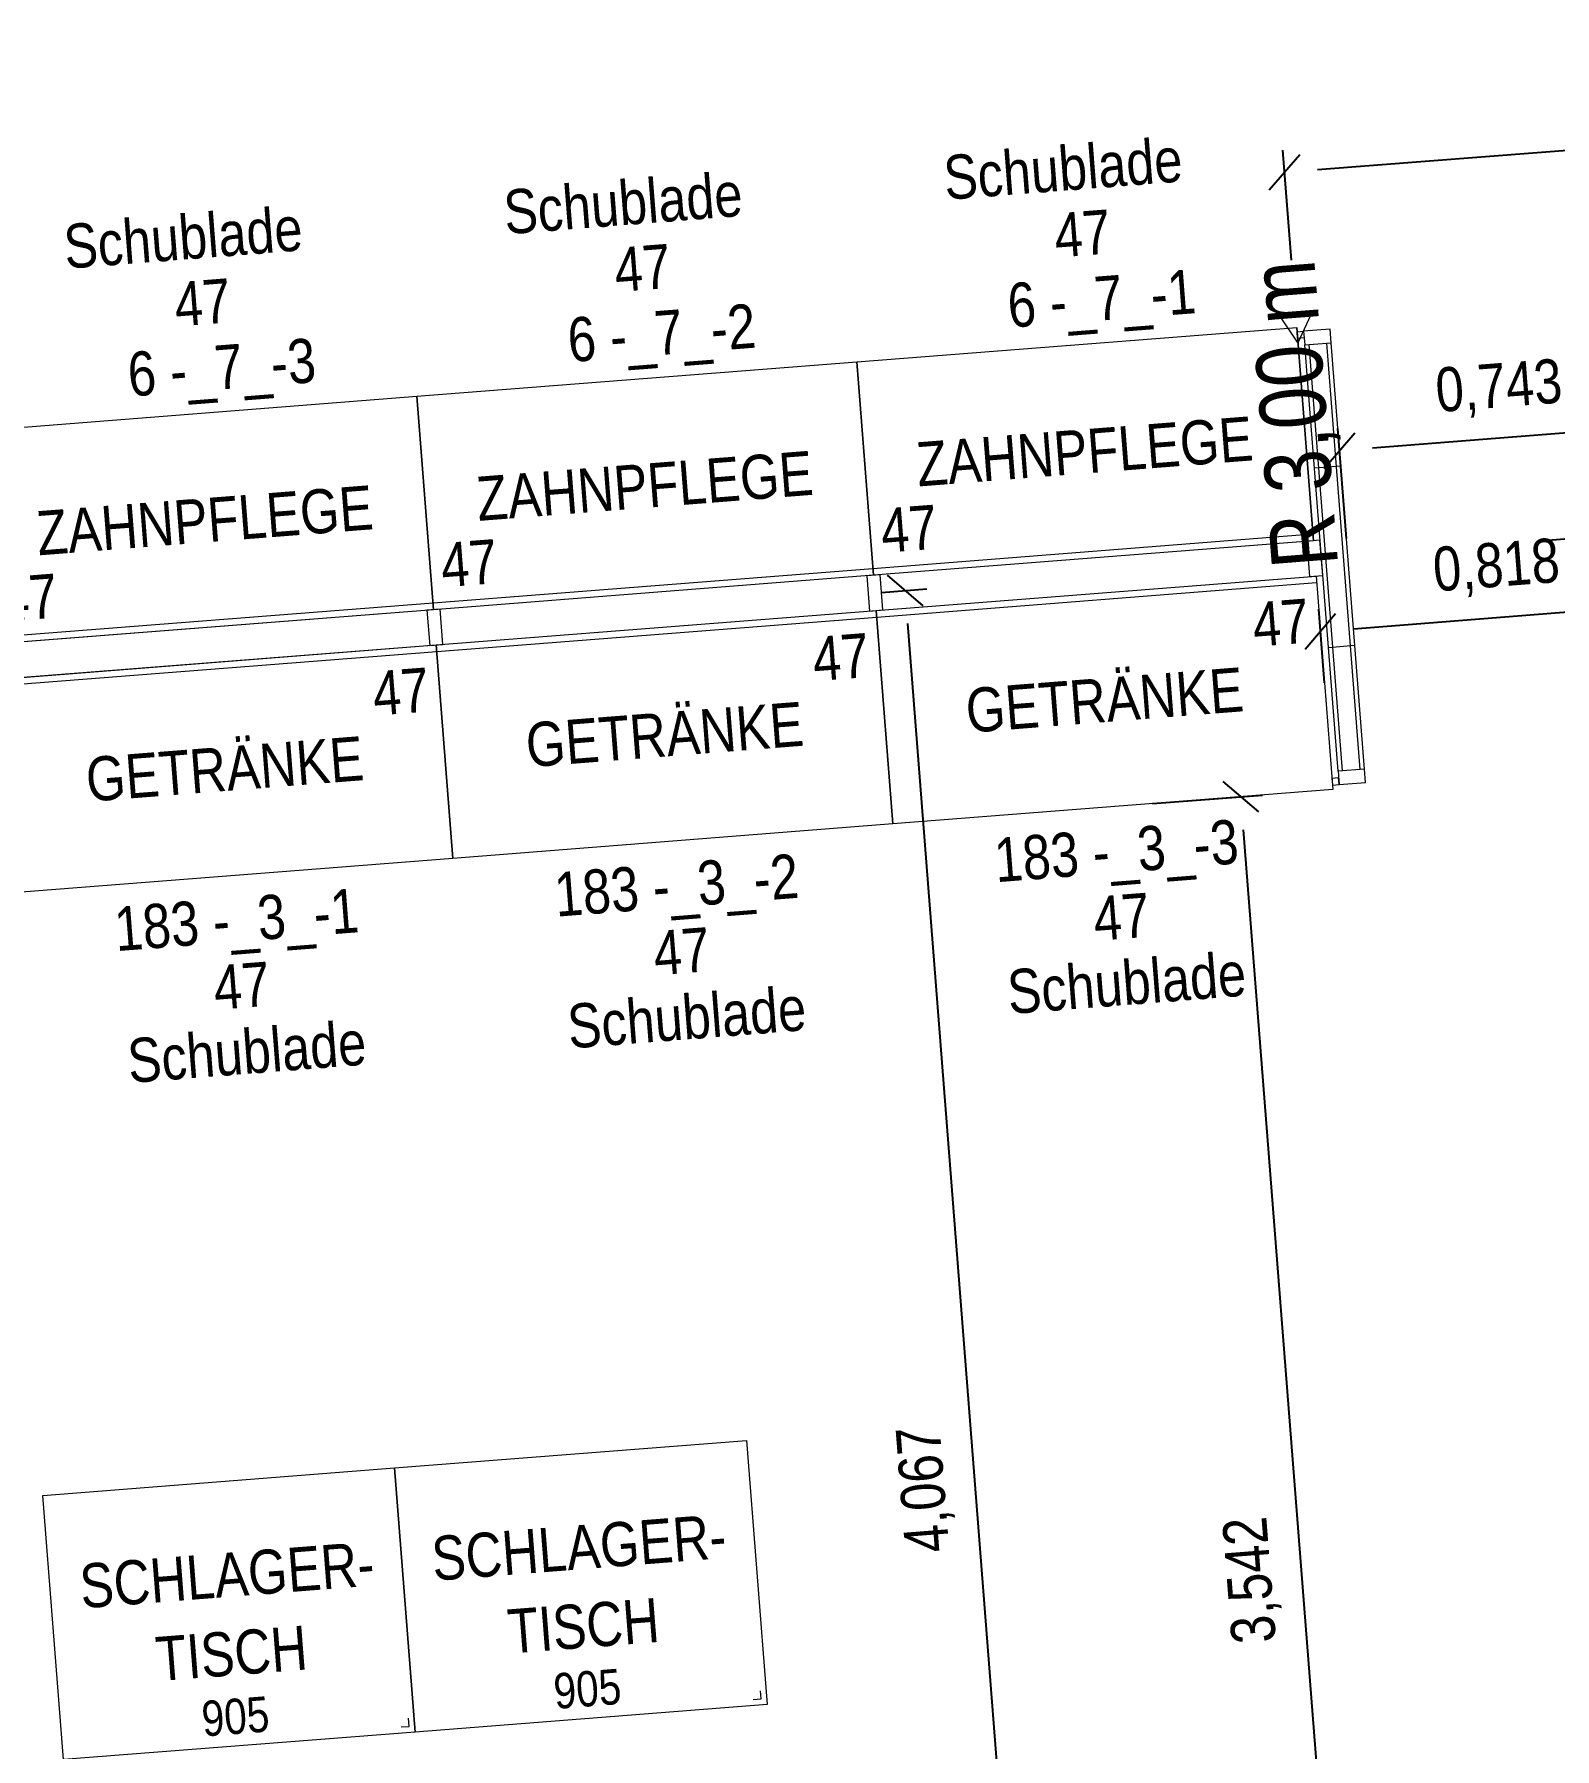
# Model space of a CAD drawing. Header units: millimetres. Extents: x 1954135 to 2038297, y 1349223 to 1397094.
# Drawn here: x 1995578 to 1999024, y 1377608 to 1381491 of the extents above; entities that cross this region are included whole.
import ezdxf
from ezdxf.enums import TextEntityAlignment as Align

# ---------------------------------------------------------------- set-up
doc = ezdxf.new("R2010")
doc.units = ezdxf.units.MM
doc.header["$MEASUREMENT"] = 0
doc.layers.get('Defpoints').update_dxf_attribs({"lineweight": 0})
for name, color, linetype, lineweight in [('01_Grundriss (Construction)', 7, 'Continuous', 0), ('10_Einrichtung', 7, 'Continuous', 0), ('10_Einrichtung (Construction)', 7, 'Continuous', 0), ('13_Ladenbau', 94, 'Continuous', 0), ('20_Sortimentierung', 7, 'Continuous', 0), ('21_Modulnummer', 7, 'Continuous', 0), ('TXT Schrift allgemein', 7, 'Continuous', 13)]:
    doc.layers.add(name, color=color, linetype=linetype, lineweight=lineweight)
doc.styles.add('Rossmann', font='ARIALN.TTF', dxfattribs={"height": 100})
doc.styles.add('Style-Arial Narrow', font='ARIALN.TTF')
doc.dimstyles.new('Rossmann', dxfattribs={"dimtxt": 100, "dimasz": 75, "dimexe": 50, "dimexo": 0.0625, "dimgap": 50, "dimtad": 1, "dimdec": 3, "dimlfac": 0.001, "dimzin": 3, "dimtxsty": 'Rossmann', "dimcen": 0, "dimadec": 3, "dimazin": 0, "dimtfac": 1, "dimtdec": 0, "dimtofl": 0, "dimtmove": 0, "dimatfit": 1, "dimfxl": 200, "dimfxlon": 1, "dimfrac": 2, "dimtolj": 1, "dimtzin": 3, "dimarcsym": 0})

# ---------------------------------------------------------------- blocks, each defined once
blk = doc.blocks.new('*U395')
at = {"layer": '10_Einrichtung', "color": 5, "linetype": 'Continuous', "lineweight": 0, "flags": 128}
blk.add_lwpolyline([(-400, 300), (400, 300), (400, -300), (-400, -300)], close=True, dxfattribs=at)
at = {"layer": '10_Einrichtung (Construction)', "color": 5, "linetype": 'Continuous', "lineweight": 0, "style": 'Style-Arial Narrow'}
for s, p in [('SCHLAGER-', (-331.8, 138.3)), ('TISCH', (-173.2, -39.5))]:
    blk.add_text(s, height=100, dxfattribs=at).set_placement(p, align=Align.TOP_LEFT)
blk = doc.blocks.new('Z_011')
at = {"layer": '10_Einrichtung', "color": 5, "linetype": 'Continuous', "lineweight": 0}
blk.add_blockref('*U395', (0, 6.3), dxfattribs=at)
at = {"layer": '10_Einrichtung', "color": 7, "linetype": 'Continuous', "lineweight": 0, "style": 'Rossmann'}
blk.add_text('905', height=80, dxfattribs=at).set_placement((-80.1, -186.3), align=Align.TOP_LEFT)
blk = doc.blocks.new('SchTi')
at = {"layer": '10_Einrichtung', "color": 7, "linetype": 'Continuous', "lineweight": 0, "flags": 128}
blk.add_lwpolyline([(368.7, -586), (387, -586), (387, -567.7)], dxfattribs=at)
at = {"layer": '10_Einrichtung', "color": 5, "linetype": 'Continuous', "lineweight": 0}
blk.add_blockref('Z_011', (0, -306.3), dxfattribs=at)
blk = doc.blocks.new('_Oblique-1')
at = {"color": 0, "linetype": 'ByBlock', "lineweight": -2}
blk.add_line((0.5, 0.5), (-0.5, -0.5), dxfattribs=at)
blk = doc.blocks.new('*D458')
at = {"layer": '10_Einrichtung', "color": 0, "linetype": 'ByBlock', "lineweight": -2, "transparency": 16777216}
for p, q in [((1998112.7, 1379748.5), (1998361.9, 1379768)), ((1998389, 1376217.3), (1998638.3, 1376236.8))]:
    blk.add_line(p, q, dxfattribs=at)
at = {"layer": '10_Einrichtung', "color": 0, "linetype": 'Continuous', "lineweight": -2, "transparency": 16777216}
blk.add_line((1998317.9, 1379689.4), (1998582.6, 1376307.7), dxfattribs=at)
at = {"layer": 'Defpoints', "color": 0, "linetype": 'Continuous', "lineweight": 0, "transparency": 16777216}
for p in [(1997904.6, 1379732.2), (1998588.4, 1376232.9), (1998184.9, 1376201.3)]:
    blk.add_point(p, dxfattribs=at)
at = {"layer": '10_Einrichtung', "color": 0, "linetype": 'Continuous', "lineweight": -2, "transparency": 16777216, "xscale": 75, "yscale": 75, "zscale": 75}
for p, rotation in [((1998312, 1379764.1), 94.47537400066304), ((1998588.4, 1376232.9), 274.4753740006631)]:
    blk.add_blockref('_Oblique-1', p, dxfattribs=dict(at, rotation=rotation))
at = {"layer": '10_Einrichtung', "color": 0, "linetype": 'Continuous', "lineweight": 0, "transparency": 16777216, "insert": (1998340.5, 1377989.9), "char_height": 100, "attachment_point": 5, "rotation": 94.4754, "style": 'Style-Arial Narrow'}
blk.add_mtext('\\A1;3,542', dxfattribs=at)
blk = doc.blocks.new('*U404')
at = {"layer": '10_Einrichtung', "color": 7, "lineweight": 0}
for p, q in [((-5, -484.4), (-5, 484.4)), ((5, -484.4), (5, 484.4)), ((45, -484.4), (45, 484.4)), ((55, -484.4), (55, 484.4)), ((55, 203.9), (-5, 203.9)), ((55, -203.9), (-5, -203.9))]:
    blk.add_line(p, q, dxfattribs=at)
at = {"layer": '10_Einrichtung', "color": 7, "lineweight": 0, "flags": 128}
for points in [[(-20, 515), (-5, 515), (-5, 500), (-20, 500)], [(55, 484.4), (55, 515), (-5, 515), (-5, 484.4)], [(-20, -515), (-5, -515), (-5, -500), (-20, -500)], [(55, -515), (55, -484.4), (-5, -484.4), (-5, -515)]]:
    blk.add_lwpolyline(points, close=True, dxfattribs=at)
at = {"layer": '10_Einrichtung (Construction)', "color": 7, "lineweight": 0}
blk.add_line((-5, 0), (-20, 0), dxfattribs=at)
blk = doc.blocks.new('K ohm')
at = {"layer": '10_Einrichtung', "color": 7, "lineweight": 0}
blk.add_blockref('*U404', (20, 0), dxfattribs=at)
blk = doc.blocks.new('*D571')
at = {"layer": '10_Einrichtung', "color": 0, "linetype": 'ByBlock', "lineweight": -2, "transparency": 16777216}
for p, q in [((1999292.2, 1380406.7), (1999272.7, 1380656)), ((1998551.8, 1380348.8), (1998532.3, 1380598))]:
    blk.add_line(p, q, dxfattribs=at)
at = {"layer": '10_Einrichtung', "color": 0, "linetype": 'Continuous', "lineweight": -2, "transparency": 16777216}
blk.add_line((1999201.8, 1380600.3), (1998611, 1380554), dxfattribs=at)
at = {"layer": 'Defpoints', "color": 0, "linetype": 'Continuous', "lineweight": 0, "transparency": 16777216}
for p in [(1998536.2, 1380548.2), (1999296, 1380358.2), (1998554.9, 1380309.7)]:
    blk.add_point(p, dxfattribs=at)
at = {"layer": '10_Einrichtung', "color": 0, "linetype": 'Continuous', "lineweight": -2, "transparency": 16777216, "xscale": 75, "yscale": 75, "zscale": 75}
for p, rotation in [((1999276.6, 1380606.1), 4.475374000662934), ((1998536.2, 1380548.2), 184.4753740006629)]:
    blk.add_blockref('_Oblique-1', p, dxfattribs=dict(at, rotation=rotation))
at = {"layer": '10_Einrichtung', "color": 0, "linetype": 'Continuous', "lineweight": 0, "transparency": 16777216, "insert": (1998897.8, 1380686.9), "char_height": 100, "attachment_point": 5, "rotation": 4.4754, "style": 'Style-Arial Narrow'}
blk.add_mtext('\\A1;0,743', dxfattribs=at)
blk = doc.blocks.new('*U747')
at = {"layer": '10_Einrichtung', "color": 7, "linetype": 'Continuous', "lineweight": 0}
blk.add_line((-500, 187.5), (500, 187.5), dxfattribs=at)
at = {"layer": '10_Einrichtung', "color": 7, "linetype": 'Continuous', "lineweight": 0, "flags": 128}
for points in [[(-485, 282.5), (-515, 282.5), (-515, 202.5), (-485, 202.5)], [(515, 282.5), (485, 282.5), (485, 202.5), (515, 202.5)], [(-500, 202.5), (500, 202.5), (500, -282.5), (-500, -282.5)]]:
    blk.add_lwpolyline(points, close=True, dxfattribs=at)
at = {"layer": '10_Einrichtung (Construction)', "color": 3, "linetype": 'Continuous', "lineweight": 0}
for p, q in [((-500, 202.5), (-500, -282.5)), ((500, 202.5), (500, -282.5))]:
    blk.add_line(p, q, dxfattribs=at)
at = {"layer": '10_Einrichtung (Construction)', "color": 5, "linetype": 'Continuous', "lineweight": 0}
blk.add_line((-500, 202.5), (500, 202.5), dxfattribs=at)
at = {"layer": '10_Einrichtung', "color": 7, "linetype": 'Continuous', "lineweight": 0, "style": 'Rossmann'}
blk.add_text('47', height=100, rotation=180, dxfattribs=at).set_placement((411.7, 103.6), align=Align.MIDDLE_CENTER)
blk = doc.blocks.new('R1 47_22')
at = {"layer": '10_Einrichtung', "color": 7, "linetype": 'Continuous', "lineweight": 0}
blk.add_blockref('*U747', (500, -242.5), dxfattribs=at)
blk = doc.blocks.new('I1 47_22')
at = {"layer": '10_Einrichtung', "color": 7, "linetype": 'Continuous', "lineweight": 0}
blk.add_blockref('R1 47_22', (0, 0), dxfattribs=at)
at = {"layer": '20_Sortimentierung', "color": 7, "linetype": 'Continuous', "lineweight": 0, "style": 'Style-Arial Narrow'}
blk.add_attdef('I1 47_22_0', text='', height=100, rotation=180, dxfattribs=at).set_placement((501.1, -282.5), align=Align.MIDDLE_CENTER)
at = {"layer": '21_Modulnummer', "color": 7, "linetype": 'Continuous', "lineweight": 0, "insert": (435.8, -675), "char_height": 100, "attachment_point": 2, "rotation": 180, "line_spacing_factor": 0.6, "style": 'Style-Arial Narrow'}
blk.add_mtext('6 -_7_-3', dxfattribs=at)
at = {"layer": '21_Modulnummer', "color": 251, "linetype": 'Continuous', "lineweight": 0, "style": 'Style-Arial Narrow'}
blk.add_attdef('I1 47_22_0', text='', height=100, rotation=180, dxfattribs=at).set_placement((467.6, -825), align=Align.TOP_CENTER)
at = {"layer": '21_Modulnummer', "color": 5, "linetype": 'Continuous', "lineweight": 0, "style": 'Style-Arial Narrow'}
blk.add_attdef('I1 47_22_0', text='', height=100, rotation=180, dxfattribs=at).set_placement((500, -975), align=Align.TOP_CENTER)
blk = doc.blocks.new('*U750')
at = {"layer": '10_Einrichtung', "color": 7, "linetype": 'Continuous', "lineweight": 0}
blk.add_line((-500, 187.5), (500, 187.5), dxfattribs=at)
at = {"layer": '10_Einrichtung', "color": 7, "linetype": 'Continuous', "lineweight": 0, "flags": 128}
for points in [[(-485, 282.5), (-515, 282.5), (-515, 202.5), (-485, 202.5)], [(515, 282.5), (485, 282.5), (485, 202.5), (515, 202.5)], [(-500, 202.5), (500, 202.5), (500, -282.5), (-500, -282.5)]]:
    blk.add_lwpolyline(points, close=True, dxfattribs=at)
at = {"layer": '10_Einrichtung (Construction)', "color": 3, "linetype": 'Continuous', "lineweight": 0}
for p, q in [((-500, 202.5), (-500, -282.5)), ((500, 202.5), (500, -282.5))]:
    blk.add_line(p, q, dxfattribs=at)
at = {"layer": '10_Einrichtung (Construction)', "color": 5, "linetype": 'Continuous', "lineweight": 0}
blk.add_line((-500, 202.5), (500, 202.5), dxfattribs=at)
at = {"layer": '10_Einrichtung', "color": 7, "linetype": 'Continuous', "lineweight": 0, "style": 'Rossmann'}
blk.add_text('47', height=100, rotation=180, dxfattribs=at).set_placement((411.7, 103.6), align=Align.MIDDLE_CENTER)
blk = doc.blocks.new('R1 47_23')
at = {"layer": '10_Einrichtung', "color": 7, "linetype": 'Continuous', "lineweight": 0}
blk.add_blockref('*U750', (500, -242.5), dxfattribs=at)
blk = doc.blocks.new('I1 47_23')
at = {"layer": '10_Einrichtung', "color": 7, "linetype": 'Continuous', "lineweight": 0}
blk.add_blockref('R1 47_23', (0, 0), dxfattribs=at)
at = {"layer": '20_Sortimentierung', "color": 7, "linetype": 'Continuous', "lineweight": 0, "style": 'Style-Arial Narrow'}
blk.add_attdef('I1 47_23_0', text='', height=100, rotation=180, dxfattribs=at).set_placement((501.1, -282.5), align=Align.MIDDLE_CENTER)
at = {"layer": '21_Modulnummer', "color": 7, "linetype": 'Continuous', "lineweight": 0, "insert": (435.8, -675), "char_height": 100, "attachment_point": 2, "rotation": 180, "line_spacing_factor": 0.6, "style": 'Style-Arial Narrow'}
blk.add_mtext('6 -_7_-2', dxfattribs=at)
at = {"layer": '21_Modulnummer', "color": 251, "linetype": 'Continuous', "lineweight": 0, "style": 'Style-Arial Narrow'}
blk.add_attdef('I1 47_23_0', text='', height=100, rotation=180, dxfattribs=at).set_placement((467.6, -825), align=Align.TOP_CENTER)
at = {"layer": '21_Modulnummer', "color": 5, "linetype": 'Continuous', "lineweight": 0, "style": 'Style-Arial Narrow'}
blk.add_attdef('I1 47_23_0', text='', height=100, rotation=180, dxfattribs=at).set_placement((500, -975), align=Align.TOP_CENTER)
blk = doc.blocks.new('*U753')
at = {"layer": '10_Einrichtung', "color": 7, "linetype": 'Continuous', "lineweight": 0}
blk.add_line((-500, 187.5), (500, 187.5), dxfattribs=at)
at = {"layer": '10_Einrichtung', "color": 7, "linetype": 'Continuous', "lineweight": 0, "flags": 128}
for points in [[(-485, 282.5), (-515, 282.5), (-515, 202.5), (-485, 202.5)], [(515, 282.5), (485, 282.5), (485, 202.5), (515, 202.5)], [(-500, 202.5), (500, 202.5), (500, -282.5), (-500, -282.5)]]:
    blk.add_lwpolyline(points, close=True, dxfattribs=at)
at = {"layer": '10_Einrichtung (Construction)', "color": 3, "linetype": 'Continuous', "lineweight": 0}
for p, q in [((-500, 202.5), (-500, -282.5)), ((500, 202.5), (500, -282.5))]:
    blk.add_line(p, q, dxfattribs=at)
at = {"layer": '10_Einrichtung (Construction)', "color": 5, "linetype": 'Continuous', "lineweight": 0}
blk.add_line((-500, 202.5), (500, 202.5), dxfattribs=at)
at = {"layer": '10_Einrichtung', "color": 7, "linetype": 'Continuous', "lineweight": 0, "style": 'Rossmann'}
blk.add_text('47', height=100, rotation=180, dxfattribs=at).set_placement((411.7, 103.6), align=Align.MIDDLE_CENTER)
blk = doc.blocks.new('R1 47_24')
at = {"layer": '10_Einrichtung', "color": 7, "linetype": 'Continuous', "lineweight": 0}
blk.add_blockref('*U753', (500, -242.5), dxfattribs=at)
blk = doc.blocks.new('I1 47_24')
at = {"layer": '10_Einrichtung', "color": 7, "linetype": 'Continuous', "lineweight": 0}
blk.add_blockref('R1 47_24', (0, 0), dxfattribs=at)
at = {"layer": '20_Sortimentierung', "color": 7, "linetype": 'Continuous', "lineweight": 0, "style": 'Style-Arial Narrow'}
blk.add_attdef('I1 47_24_0', text='', height=100, rotation=180, dxfattribs=at).set_placement((501.1, -282.5), align=Align.MIDDLE_CENTER)
at = {"layer": '21_Modulnummer', "color": 7, "linetype": 'Continuous', "lineweight": 0, "insert": (435.8, -675), "char_height": 100, "attachment_point": 2, "rotation": 180, "line_spacing_factor": 0.6, "style": 'Style-Arial Narrow'}
blk.add_mtext('6 -_7_-1', dxfattribs=at)
at = {"layer": '21_Modulnummer', "color": 251, "linetype": 'Continuous', "lineweight": 0, "style": 'Style-Arial Narrow'}
blk.add_attdef('I1 47_24_0', text='', height=100, rotation=180, dxfattribs=at).set_placement((467.6, -825), align=Align.TOP_CENTER)
at = {"layer": '21_Modulnummer', "color": 5, "linetype": 'Continuous', "lineweight": 0, "style": 'Style-Arial Narrow'}
blk.add_attdef('I1 47_24_0', text='', height=100, rotation=180, dxfattribs=at).set_placement((500, -975), align=Align.TOP_CENTER)
blk = doc.blocks.new('*U756')
at = {"layer": '10_Einrichtung', "color": 7, "linetype": 'Continuous', "lineweight": 0}
blk.add_line((-500, 187.5), (500, 187.5), dxfattribs=at)
at = {"layer": '10_Einrichtung', "color": 7, "linetype": 'Continuous', "lineweight": 0, "flags": 128}
for points in [[(-485, 282.5), (-515, 282.5), (-515, 202.5), (-485, 202.5)], [(515, 282.5), (485, 282.5), (485, 202.5), (515, 202.5)], [(-500, 202.5), (500, 202.5), (500, -282.5), (-500, -282.5)]]:
    blk.add_lwpolyline(points, close=True, dxfattribs=at)
at = {"layer": '10_Einrichtung (Construction)', "color": 3, "linetype": 'Continuous', "lineweight": 0}
for p, q in [((-500, 202.5), (-500, -282.5)), ((500, 202.5), (500, -282.5))]:
    blk.add_line(p, q, dxfattribs=at)
at = {"layer": '10_Einrichtung (Construction)', "color": 5, "linetype": 'Continuous', "lineweight": 0}
blk.add_line((-500, 202.5), (500, 202.5), dxfattribs=at)
at = {"layer": '10_Einrichtung', "color": 7, "linetype": 'Continuous', "lineweight": 0, "style": 'Rossmann'}
blk.add_text('47', height=100, dxfattribs=at).set_placement((411.7, 103.6), align=Align.MIDDLE_CENTER)
blk = doc.blocks.new('R1 47_25')
at = {"layer": '10_Einrichtung', "color": 7, "linetype": 'Continuous', "lineweight": 0}
blk.add_blockref('*U756', (500, -242.5), dxfattribs=at)
blk = doc.blocks.new('I1 47_25')
at = {"layer": '10_Einrichtung', "color": 7, "linetype": 'Continuous', "lineweight": 0}
blk.add_blockref('R1 47_25', (0, 0), dxfattribs=at)
at = {"layer": '20_Sortimentierung', "color": 7, "linetype": 'Continuous', "lineweight": 0, "style": 'Style-Arial Narrow'}
blk.add_attdef('I1 47_25_0', text='', height=100, dxfattribs=at).set_placement((500, -282.5), align=Align.MIDDLE_CENTER)
at = {"layer": '21_Modulnummer', "color": 7, "linetype": 'Continuous', "lineweight": 0, "insert": (500, -575), "char_height": 100, "attachment_point": 2, "line_spacing_factor": 0.6, "style": 'Style-Arial Narrow'}
blk.add_mtext('183 -_3_-3', dxfattribs=at)
at = {"layer": '21_Modulnummer', "color": 251, "linetype": 'Continuous', "lineweight": 0, "style": 'Style-Arial Narrow'}
blk.add_attdef('I1 47_25_0', text='', height=100, dxfattribs=at).set_placement((500, -725), align=Align.TOP_CENTER)
at = {"layer": '21_Modulnummer', "color": 5, "linetype": 'Continuous', "lineweight": 0, "style": 'Style-Arial Narrow'}
blk.add_attdef('I1 47_25_0', text='', height=100, dxfattribs=at).set_placement((500, -875), align=Align.TOP_CENTER)
blk = doc.blocks.new('*U759')
at = {"layer": '10_Einrichtung', "color": 7, "linetype": 'Continuous', "lineweight": 0}
blk.add_line((-500, 187.5), (500, 187.5), dxfattribs=at)
at = {"layer": '10_Einrichtung', "color": 7, "linetype": 'Continuous', "lineweight": 0, "flags": 128}
for points in [[(-485, 282.5), (-515, 282.5), (-515, 202.5), (-485, 202.5)], [(515, 282.5), (485, 282.5), (485, 202.5), (515, 202.5)], [(-500, 202.5), (500, 202.5), (500, -282.5), (-500, -282.5)]]:
    blk.add_lwpolyline(points, close=True, dxfattribs=at)
at = {"layer": '10_Einrichtung (Construction)', "color": 3, "linetype": 'Continuous', "lineweight": 0}
for p, q in [((-500, 202.5), (-500, -282.5)), ((500, 202.5), (500, -282.5))]:
    blk.add_line(p, q, dxfattribs=at)
at = {"layer": '10_Einrichtung (Construction)', "color": 5, "linetype": 'Continuous', "lineweight": 0}
blk.add_line((-500, 202.5), (500, 202.5), dxfattribs=at)
at = {"layer": '10_Einrichtung', "color": 7, "linetype": 'Continuous', "lineweight": 0, "style": 'Rossmann'}
blk.add_text('47', height=100, dxfattribs=at).set_placement((411.7, 103.6), align=Align.MIDDLE_CENTER)
blk = doc.blocks.new('R1 47_26')
at = {"layer": '10_Einrichtung', "color": 7, "linetype": 'Continuous', "lineweight": 0}
blk.add_blockref('*U759', (500, -242.5), dxfattribs=at)
blk = doc.blocks.new('I1 47_26')
at = {"layer": '10_Einrichtung', "color": 7, "linetype": 'Continuous', "lineweight": 0}
blk.add_blockref('R1 47_26', (0, 0), dxfattribs=at)
at = {"layer": '20_Sortimentierung', "color": 7, "linetype": 'Continuous', "lineweight": 0, "style": 'Style-Arial Narrow'}
blk.add_attdef('I1 47_26_0', text='', height=100, dxfattribs=at).set_placement((500, -282.5), align=Align.MIDDLE_CENTER)
at = {"layer": '21_Modulnummer', "color": 7, "linetype": 'Continuous', "lineweight": 0, "insert": (500, -575), "char_height": 100, "attachment_point": 2, "line_spacing_factor": 0.6, "style": 'Style-Arial Narrow'}
blk.add_mtext('183 -_3_-2', dxfattribs=at)
at = {"layer": '21_Modulnummer', "color": 251, "linetype": 'Continuous', "lineweight": 0, "style": 'Style-Arial Narrow'}
blk.add_attdef('I1 47_26_0', text='', height=100, dxfattribs=at).set_placement((500, -725), align=Align.TOP_CENTER)
at = {"layer": '21_Modulnummer', "color": 5, "linetype": 'Continuous', "lineweight": 0, "style": 'Style-Arial Narrow'}
blk.add_attdef('I1 47_26_0', text='', height=100, dxfattribs=at).set_placement((500, -875), align=Align.TOP_CENTER)
blk = doc.blocks.new('*U762')
at = {"layer": '10_Einrichtung', "color": 7, "linetype": 'Continuous', "lineweight": 0}
blk.add_line((-500, 187.5), (500, 187.5), dxfattribs=at)
at = {"layer": '10_Einrichtung', "color": 7, "linetype": 'Continuous', "lineweight": 0, "flags": 128}
for points in [[(-485, 282.5), (-515, 282.5), (-515, 202.5), (-485, 202.5)], [(515, 282.5), (485, 282.5), (485, 202.5), (515, 202.5)], [(-500, 202.5), (500, 202.5), (500, -282.5), (-500, -282.5)]]:
    blk.add_lwpolyline(points, close=True, dxfattribs=at)
at = {"layer": '10_Einrichtung (Construction)', "color": 3, "linetype": 'Continuous', "lineweight": 0}
for p, q in [((-500, 202.5), (-500, -282.5)), ((500, 202.5), (500, -282.5))]:
    blk.add_line(p, q, dxfattribs=at)
at = {"layer": '10_Einrichtung (Construction)', "color": 5, "linetype": 'Continuous', "lineweight": 0}
blk.add_line((-500, 202.5), (500, 202.5), dxfattribs=at)
at = {"layer": '10_Einrichtung', "color": 7, "linetype": 'Continuous', "lineweight": 0, "style": 'Rossmann'}
blk.add_text('47', height=100, dxfattribs=at).set_placement((411.7, 103.6), align=Align.MIDDLE_CENTER)
blk = doc.blocks.new('R1 47_27')
at = {"layer": '10_Einrichtung', "color": 7, "linetype": 'Continuous', "lineweight": 0}
blk.add_blockref('*U762', (500, -242.5), dxfattribs=at)
blk = doc.blocks.new('I1 47_27')
at = {"layer": '10_Einrichtung', "color": 7, "linetype": 'Continuous', "lineweight": 0}
blk.add_blockref('R1 47_27', (0, 0), dxfattribs=at)
at = {"layer": '20_Sortimentierung', "color": 7, "linetype": 'Continuous', "lineweight": 0, "style": 'Style-Arial Narrow'}
blk.add_attdef('I1 47_27_0', text='', height=100, dxfattribs=at).set_placement((500, -282.5), align=Align.MIDDLE_CENTER)
at = {"layer": '21_Modulnummer', "color": 7, "linetype": 'Continuous', "lineweight": 0, "insert": (500, -575), "char_height": 100, "attachment_point": 2, "line_spacing_factor": 0.6, "style": 'Style-Arial Narrow'}
blk.add_mtext('183 -_3_-1', dxfattribs=at)
at = {"layer": '21_Modulnummer', "color": 251, "linetype": 'Continuous', "lineweight": 0, "style": 'Style-Arial Narrow'}
blk.add_attdef('I1 47_27_0', text='', height=100, dxfattribs=at).set_placement((500, -725), align=Align.TOP_CENTER)
at = {"layer": '21_Modulnummer', "color": 5, "linetype": 'Continuous', "lineweight": 0, "style": 'Style-Arial Narrow'}
blk.add_attdef('I1 47_27_0', text='', height=100, dxfattribs=at).set_placement((500, -875), align=Align.TOP_CENTER)
blk = doc.blocks.new('Z_Kennzeichen Endständer')
at = {"layer": '10_Einrichtung', "color": 3, "linetype": 'Continuous', "lineweight": 0, "flags": 128}
blk.add_lwpolyline([(0, 36.2), (-34.7, -26.8), (35.1, -26.8)], close=True, dxfattribs=at)
blk = doc.blocks.new('End 160_47')
at = {"layer": '10_Einrichtung', "color": 3, "linetype": 'Continuous', "lineweight": 0, "flags": 128}
blk.add_lwpolyline([(-30.1, 295.9), (-60.1, 295.9), (-60.1, 215.9), (-30.1, 215.9)], close=True, dxfattribs=at)
at = {"layer": '10_Einrichtung (Construction)', "color": 3, "linetype": 'Continuous', "lineweight": 0}
blk.add_line((-45.1, 215.9), (-45.1, -269.1), dxfattribs=at)
at = {"layer": '10_Einrichtung', "color": 3, "lineweight": 0}
blk.add_blockref('Z_Kennzeichen Endständer', (-45.1, -269.1), dxfattribs=at)
blk = doc.blocks.new('End 160_47a')
at = {"layer": '10_Einrichtung', "color": 3, "linetype": 'Continuous', "lineweight": 0}
blk.add_blockref('End 160_47', (45.1, -255.9), dxfattribs=at)
blk = doc.blocks.new('*D1471')
at = {"layer": '13_Ladenbau', "color": 0, "linetype": 'ByBlock', "lineweight": -2, "transparency": 16777216}
for p, q in [((1999296, 1380358.2), (1999312, 1380152.9)), ((1998502.1, 1380022.3), (1998489.1, 1380188.8))]:
    blk.add_line(p, q, dxfattribs=at)
at = {"layer": '13_Ladenbau', "color": 94, "linetype": 'Continuous', "lineweight": -2, "transparency": 16777216}
blk.add_line((1998567.8, 1380144.8), (1999233.4, 1380196.9), dxfattribs=at)
at = {"layer": 'Defpoints', "color": 0, "linetype": 'Continuous', "lineweight": 0, "transparency": 16777216}
for p in [(1999296, 1380358.2), (1999308.1, 1380202.8), (1998502.1, 1380022.3)]:
    blk.add_point(p, dxfattribs=at)
at = {"layer": '13_Ladenbau', "color": 94, "linetype": 'Continuous', "lineweight": -2, "transparency": 16777216, "xscale": 75, "yscale": 75, "zscale": 75}
for p, rotation in [((1999308.1, 1380202.8), 4.475374000659015), ((1998493, 1380139), 184.475374000659)]:
    blk.add_blockref('_Oblique-1', p, dxfattribs=dict(at, rotation=rotation))
at = {"layer": '13_Ladenbau', "color": 0, "linetype": 'Continuous', "lineweight": 0, "transparency": 16777216, "insert": (1998892, 1380280.6), "char_height": 100, "attachment_point": 5, "rotation": 4.4754, "style": 'Style-Arial Narrow'}
blk.add_mtext('\\A1;0,818', dxfattribs=at)
blk = doc.blocks.new('*D1473')
at = {"layer": '13_Ladenbau', "color": 0, "linetype": 'ByBlock', "lineweight": -2, "transparency": 16777216}
for p, q in [((2001593.6, 1381227.2), (2001574.1, 1381476.5)), ((1998427.2, 1380979.4), (1998407.7, 1381228.7))]:
    blk.add_line(p, q, dxfattribs=at)
at = {"layer": '13_Ladenbau', "color": 94, "linetype": 'Continuous', "lineweight": -2, "transparency": 16777216}
blk.add_line((1998486.4, 1381184.7), (2001503.2, 1381420.8), dxfattribs=at)
at = {"layer": 'Defpoints', "color": 0, "linetype": 'Continuous', "lineweight": 0, "transparency": 16777216}
for p in [(2001578, 1381426.6), (2001623.2, 1380849.2), (1998458.1, 1380585.5)]:
    blk.add_point(p, dxfattribs=at)
at = {"layer": '13_Ladenbau', "color": 94, "linetype": 'Continuous', "lineweight": -2, "transparency": 16777216, "xscale": 75, "yscale": 75, "zscale": 75}
for p, rotation in [((2001578, 1381426.6), 4.475374000659015), ((1998411.6, 1381178.8), 184.475374000659)]:
    blk.add_blockref('_Oblique-1', p, dxfattribs=dict(at, rotation=rotation))
at = {"layer": '13_Ladenbau', "color": 0, "linetype": 'Continuous', "lineweight": 0, "transparency": 16777216, "insert": (1999986.2, 1381412.5), "char_height": 100, "attachment_point": 5, "rotation": 4.4754, "style": 'Style-Arial Narrow'}
blk.add_mtext('\\A1;3,176', dxfattribs=at)
blk = doc.blocks.new('*D1502')
at = {"layer": '13_Ladenbau', "color": 0, "linetype": 'ByBlock', "lineweight": -2, "transparency": 16777216}
for p, q in [((1999009, 1380345.3), (1999258.3, 1380364.8)), ((1999770.8, 1375738.6), (1999521.6, 1375719.1))]:
    blk.add_line(p, q, dxfattribs=at)
at = {"layer": '13_Ladenbau', "color": 94, "linetype": 'Continuous', "lineweight": -2, "transparency": 16777216}
blk.add_line((1999565.6, 1375797.8), (1999214.3, 1380286.1), dxfattribs=at)
at = {"layer": 'Defpoints', "color": 0, "linetype": 'Continuous', "lineweight": 0, "transparency": 16777216}
for p in [(1999208.4, 1380360.9), (1998465.2, 1380302.7), (2000015.7, 1375757.8)]:
    blk.add_point(p, dxfattribs=at)
at = {"layer": '13_Ladenbau', "color": 94, "linetype": 'Continuous', "lineweight": -2, "transparency": 16777216, "xscale": 75, "yscale": 75, "zscale": 75}
for p, rotation in [((1999208.4, 1380360.9), 94.47537400065903), ((1999571.4, 1375723), 274.475374000659)]:
    blk.add_blockref('_Oblique-1', p, dxfattribs=dict(at, rotation=rotation))
at = {"layer": '13_Ladenbau', "color": 0, "linetype": 'Continuous', "lineweight": 0, "transparency": 16777216, "insert": (1999280.2, 1378033.4), "char_height": 100, "attachment_point": 5, "rotation": 94.4754, "style": 'Style-Arial Narrow'}
blk.add_mtext('\\A1;4,652', dxfattribs=at)
blk = doc.blocks.new('*D1503')
at = {"layer": '13_Ladenbau', "color": 0, "linetype": 'ByBlock', "lineweight": -2, "transparency": 16777216}
for p, q in [((1997498.2, 1380227), (1997601.3, 1380235.1)), ((1997686.5, 1376162.3), (1997918.6, 1376180.5))]:
    blk.add_line(p, q, dxfattribs=at)
at = {"layer": '13_Ladenbau', "color": 94, "linetype": 'Continuous', "lineweight": -2, "transparency": 16777216}
blk.add_line((1997557.3, 1380156.4), (1997862.9, 1376251.3), dxfattribs=at)
at = {"layer": 'Defpoints', "color": 0, "linetype": 'Continuous', "lineweight": 0, "transparency": 16777216}
for p in [(1997498.1, 1380227), (1997686.5, 1376162.3), (1997868.8, 1376176.6)]:
    blk.add_point(p, dxfattribs=at)
at = {"layer": '13_Ladenbau', "color": 94, "linetype": 'Continuous', "lineweight": -2, "transparency": 16777216, "xscale": 75, "yscale": 75, "zscale": 75}
for p, rotation in [((1997551.4, 1380231.2), 94.47537400065903), ((1997868.8, 1376176.6), 274.475374000659)]:
    blk.add_blockref('_Oblique-1', p, dxfattribs=dict(at, rotation=rotation))
at = {"layer": '13_Ladenbau', "color": 0, "linetype": 'Continuous', "lineweight": 0, "transparency": 16777216, "insert": (1997600.3, 1378195.3), "char_height": 100, "attachment_point": 5, "rotation": 94.4754, "style": 'Style-Arial Narrow'}
blk.add_mtext('\\A1;4,067', dxfattribs=at)

msp = doc.modelspace()

# ---------------------------------------------------------------- block references
at = {"layer": '10_Einrichtung', "color": 7, "lineweight": 0, "rotation": 4.475374000661847}
msp.add_blockref('K ohm', (1998480.1054, 1380303.8904), dxfattribs=at)
at = {"layer": '10_Einrichtung', "color": 5, "linetype": 'Continuous', "lineweight": 0, "rotation": 4.475374000662949}
for p in [(1996793.7461, 1378274.7988), (1995996.1853, 1378212.3743)]:
    msp.add_blockref('SchTi', p, dxfattribs=at)
at = {"layer": 'TXT Schrift allgemein'}
ref = msp.add_blockref('I1 47_24', (1998480.1054, 1380303.8904), dxfattribs=dict(at, rotation=184.4753740006629))
ref.add_attrib('I1 47_24_0', '47', dxfattribs={"layer": '21_Modulnummer', "color": 251, "linetype": 'Continuous', "lineweight": 0, "height": 100, "rotation": 4.475374, "style": 'Style-Arial Narrow'}).set_placement((1997949.5882, 1381089.8904), align=Align.TOP_CENTER)
ref.add_attrib('I1 47_24_0', 'ZAHNPFLEGE', dxfattribs={"layer": '20_Sortimentierung', "color": 7, "linetype": 'Continuous', "lineweight": 0, "height": 100, "rotation": 4.475374, "style": 'Style-Arial Narrow'}).set_placement((1997958.5085, 1380546.4294), align=Align.MIDDLE_CENTER)
ref.add_attrib('I1 47_24_0', 'Schublade', dxfattribs={"layer": '21_Modulnummer', "color": 5, "linetype": 'Continuous', "lineweight": 0, "height": 100, "rotation": 4.475374, "style": 'Style-Arial Narrow'}).set_placement((1997905.5501, 1381236.9023), align=Align.TOP_CENTER)
ref = msp.add_blockref('I1 47_23', (1997483.1544, 1380225.8598), dxfattribs=dict(at, rotation=184.4753740006629))
ref.add_attrib('I1 47_23_0', '47', dxfattribs={"layer": '21_Modulnummer', "color": 251, "linetype": 'Continuous', "lineweight": 0, "height": 100, "rotation": 4.475374, "style": 'Style-Arial Narrow'}).set_placement((1996952.6373, 1381011.8598), align=Align.TOP_CENTER)
ref.add_attrib('I1 47_23_0', 'ZAHNPFLEGE', dxfattribs={"layer": '20_Sortimentierung', "color": 7, "linetype": 'Continuous', "lineweight": 0, "height": 100, "rotation": 4.475374, "style": 'Style-Arial Narrow'}).set_placement((1996961.5575, 1380468.3988), align=Align.MIDDLE_CENTER)
ref.add_attrib('I1 47_23_0', 'Schublade', dxfattribs={"layer": '21_Modulnummer', "color": 5, "linetype": 'Continuous', "lineweight": 0, "height": 100, "rotation": 4.475374, "style": 'Style-Arial Narrow'}).set_placement((1996908.5991, 1381158.8717), align=Align.TOP_CENTER)
ref = msp.add_blockref('I1 47_22', (1996486.2035, 1380147.8292), dxfattribs=dict(at, rotation=184.4753740006629))
ref.add_attrib('I1 47_22_0', '47', dxfattribs={"layer": '21_Modulnummer', "color": 251, "linetype": 'Continuous', "lineweight": 0, "height": 100, "rotation": 4.475374, "style": 'Style-Arial Narrow'}).set_placement((1995955.6863, 1380933.8292), align=Align.TOP_CENTER)
ref.add_attrib('I1 47_22_0', 'ZAHNPFLEGE', dxfattribs={"layer": '20_Sortimentierung', "color": 7, "linetype": 'Continuous', "lineweight": 0, "height": 100, "rotation": 4.475374, "style": 'Style-Arial Narrow'}).set_placement((1995964.6066, 1380390.3682), align=Align.MIDDLE_CENTER)
ref.add_attrib('I1 47_22_0', 'Schublade', dxfattribs={"layer": '21_Modulnummer', "color": 5, "linetype": 'Continuous', "lineweight": 0, "height": 100, "rotation": 4.475374, "style": 'Style-Arial Narrow'}).set_placement((1995911.6482, 1381080.8411), align=Align.TOP_CENTER)
at = {"layer": 'TXT Schrift allgemein', "rotation": 184.475374000659}
msp.add_blockref('End 160_47a', (1998480.1054, 1380303.8904), dxfattribs=at)
at = {"layer": 'TXT Schrift allgemein'}
ref = msp.add_blockref('I1 47_25', (1997483.1544, 1380225.8598), dxfattribs=dict(at, rotation=4.475374000662932))
ref.add_attrib('I1 47_25_0', '47', dxfattribs={"layer": '21_Modulnummer', "color": 251, "linetype": 'Continuous', "lineweight": 0, "height": 100, "rotation": 4.475374, "style": 'Style-Arial Narrow'}).set_placement((1998038.2021, 1379542.0857), align=Align.TOP_CENTER)
ref.add_attrib('I1 47_25_0', 'GETRÄNKE', dxfattribs={"layer": '20_Sortimentierung', "color": 7, "linetype": 'Continuous', "lineweight": 0, "height": 100, "rotation": 4.475374, "style": 'Style-Arial Narrow'}).set_placement((1998003.6736, 1379983.2365), align=Align.MIDDLE_CENTER)
ref.add_attrib('I1 47_25_0', 'Schublade', dxfattribs={"layer": '21_Modulnummer', "color": 5, "linetype": 'Continuous', "lineweight": 0, "height": 100, "rotation": 4.475374, "style": 'Style-Arial Narrow'}).set_placement((1998049.9067, 1379392.543), align=Align.TOP_CENTER)
ref = msp.add_blockref('I1 47_26', (1996486.2035, 1380147.8292), dxfattribs=dict(at, rotation=4.475374000662932))
ref.add_attrib('I1 47_26_0', '47', dxfattribs={"layer": '21_Modulnummer', "color": 251, "linetype": 'Continuous', "lineweight": 0, "height": 100, "rotation": 4.475374, "style": 'Style-Arial Narrow'}).set_placement((1997041.2512, 1379464.0551), align=Align.TOP_CENTER)
ref.add_attrib('I1 47_26_0', 'GETRÄNKE', dxfattribs={"layer": '20_Sortimentierung', "color": 7, "linetype": 'Continuous', "lineweight": 0, "height": 100, "rotation": 4.475374, "style": 'Style-Arial Narrow'}).set_placement((1997006.7226, 1379905.2059), align=Align.MIDDLE_CENTER)
ref.add_attrib('I1 47_26_0', 'Schublade', dxfattribs={"layer": '21_Modulnummer', "color": 5, "linetype": 'Continuous', "lineweight": 0, "height": 100, "rotation": 4.475374, "style": 'Style-Arial Narrow'}).set_placement((1997052.9557, 1379314.5124), align=Align.TOP_CENTER)
ref = msp.add_blockref('I1 47_27', (1995489.2525, 1380069.7986), dxfattribs=dict(at, rotation=4.475374000662932))
ref.add_attrib('I1 47_27_0', '47', dxfattribs={"layer": '21_Modulnummer', "color": 251, "linetype": 'Continuous', "lineweight": 0, "height": 100, "rotation": 4.475374, "style": 'Style-Arial Narrow'}).set_placement((1996044.3002, 1379386.0245), align=Align.TOP_CENTER)
ref.add_attrib('I1 47_27_0', 'GETRÄNKE', dxfattribs={"layer": '20_Sortimentierung', "color": 7, "linetype": 'Continuous', "lineweight": 0, "height": 100, "rotation": 4.475374, "style": 'Style-Arial Narrow'}).set_placement((1996009.7716, 1379827.1753), align=Align.MIDDLE_CENTER)
ref.add_attrib('I1 47_27_0', 'Schublade', dxfattribs={"layer": '21_Modulnummer', "color": 5, "linetype": 'Continuous', "lineweight": 0, "height": 100, "rotation": 4.475374, "style": 'Style-Arial Narrow'}).set_placement((1996056.0048, 1379236.4818), align=Align.TOP_CENTER)

# ---------------------------------------------------------------- texts
at = {"layer": '01_Grundriss (Construction)', "color": 253, "linetype": 'Continuous', "lineweight": 0, "style": 'Rossmann'}
msp.add_text('R 3,00 m', height=150, rotation=94.475374, dxfattribs=at).set_placement((1998383.5902, 1380277.0471), align=Align.TOP_LEFT)

# ---------------------------------------------------------------- dimensions: what is measured, and where the dimension line sits
at = {"layer": '10_Einrichtung', "linetype": 'Continuous', "lineweight": 0}
for base, p1, p2, angle, picture, middle in [((1998536.2141, 1380548.1847), (1999295.9746, 1380358.2472), (1998554.8767, 1380309.7427), 184.475374, '*D571', (1998897.8026, 1380686.9182)), ((1998588.4337, 1376232.8799), (1997904.5719, 1379732.2382), (1998184.9489, 1376201.2994), 274.475374, '*D458', (1998340.4797, 1377989.9145))]:
    dim = msp.add_linear_dim(base=base, p1=p1, p2=p2, angle=angle, dimstyle='Rossmann', override={"dimtxsty": 'Style-Arial Narrow', "dimblk": '_Oblique-1', "dimtdec": 3, "dimfrac": 0}, dxfattribs=at)
    dim.commit()
    dim.dimension.update_dxf_attribs({"geometry": picture, "text_midpoint": middle})
at = {"layer": '13_Ladenbau', "color": 94, "linetype": 'Continuous', "lineweight": 0}
for base, p1, p2, angle, picture, middle in [((2001578.0046, 1381426.6384), (1998458.0618, 1380585.5291), (2001623.2028, 1380849.1675), 4.475374, '*D1473', (1999986.2246, 1381412.4832)), ((1999208.42, 1380360.8951), (2000015.7457, 1375757.8054), (1998465.1511, 1380302.72), 94.475374, '*D1502', (1999280.1614, 1378033.371)), ((1999308.1445, 1380202.7593), (1998502.1491, 1380022.2518), (1999295.9746, 1380358.2472), 4.475374, '*D1471', (1998891.9887, 1380280.6193)), ((1997868.7858, 1376176.5535), (1997498.1087, 1380227.0303), (1997686.4734, 1376162.2841), 274.475374, '*D1503', (1997600.3488, 1378195.2879))]:
    dim = msp.add_linear_dim(base=base, p1=p1, p2=p2, angle=angle, dimstyle='Rossmann', override={"dimtxsty": 'Style-Arial Narrow', "dimblk": '_Oblique-1', "dimclrd": 94, "dimtdec": 3, "dimfrac": 0}, dxfattribs=at)
    dim.commit()
    dim.dimension.update_dxf_attribs({"geometry": picture, "text_midpoint": middle})

doc.saveas('drawing.dxf')
